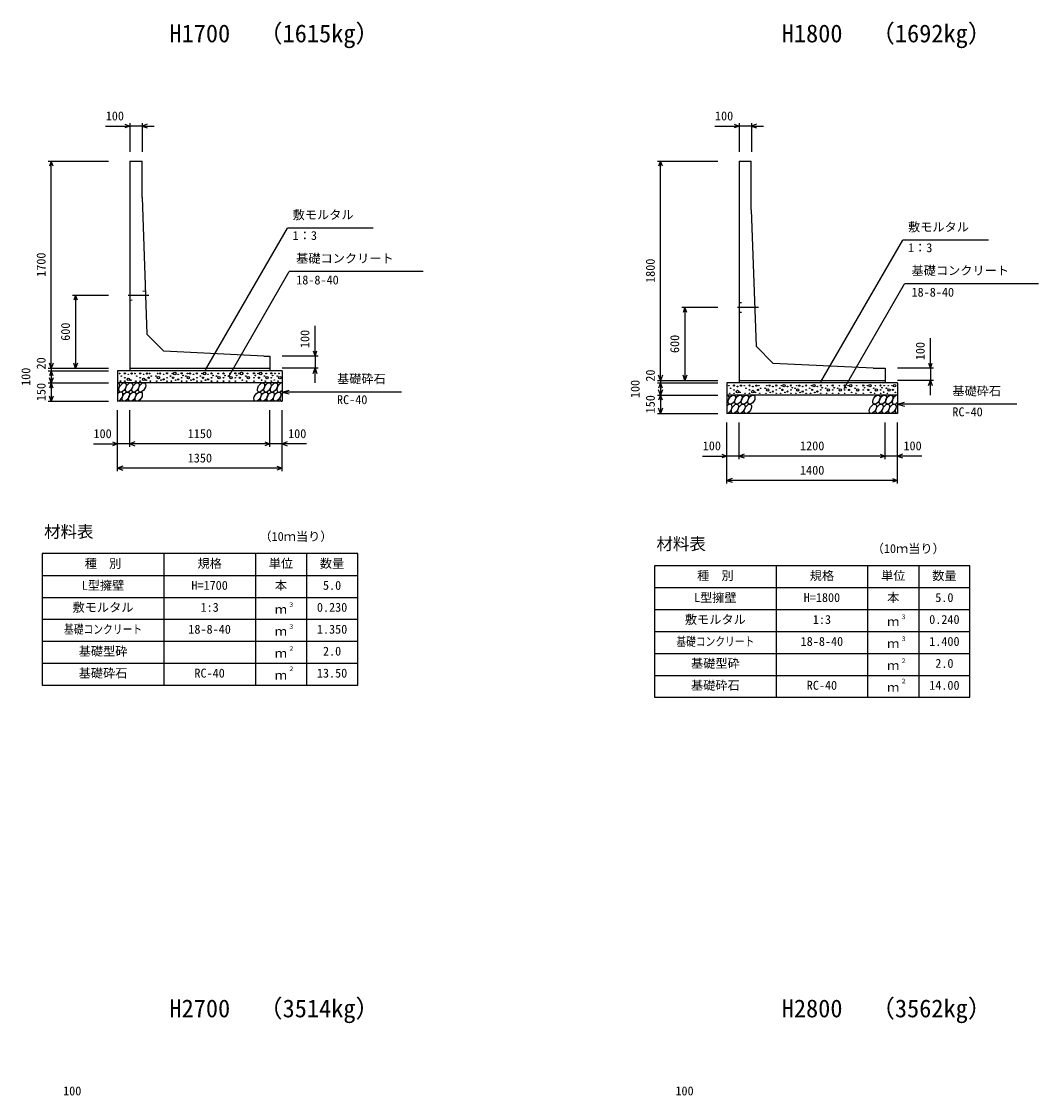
# Model space of a CAD drawing. Units: millimetres, scale not verified. Extents: x -67200 to 67200, y -23760 to 23760.
# Drawn here: x 19572 to 27919, y 27 to 8840 of the extents above; entities that cross this region are included whole.
import ezdxf
from ezdxf.enums import TextEntityAlignment as Align

# ---------------------------------------------------------------- set-up
doc = ezdxf.new("R2010")
doc.units = ezdxf.units.MM
doc.header["$LTSCALE"] = 80
doc.linetypes.add('CHAIN1', pattern=[8, 5, -1, 1, -1])
doc.linetypes.add('DOTTED', pattern=[1.75, 0.25, -1.5])
for name, color, linetype, lineweight in [('0-0_CENTER', 7, 'CHAIN1', 25), ('0-1_DIM', 7, 'Continuous', 25), ('0-3_HATCH', 6, 'Continuous', 25), ('0-4_HYO', 3, 'Continuous', 25), ('0-5_HYO2', 4, 'Continuous', 25), ('0-6_OUTLINE', 1, 'Continuous', 25), ('0-7_OUTLINE2', 4, 'DOTTED', 25), ('0-8_TXT', 7, 'Continuous', 25)]:
    doc.layers.add(name, color=color, linetype=linetype, lineweight=lineweight)
doc.styles.add('ＭＳ ゴシック', font='')
doc.styles.get('ＭＳ ゴシック').set_extended_font_data('MS Gothic')

msp = doc.modelspace()

# ---------------------------------------------------------------- linework, layer by layer
at = {"layer": '0-0_CENTER'}
for p, q in [((20448.38, 6594.21), (20617.93, 6594.21)), ((25448.42, 6494.21), (25621.5, 6494.21))]:
    msp.add_line(p, q, dxfattribs=at)
at = {"layer": '0-1_DIM'}
for p, q in [((20262.78, 7981.1), (20462.32, 7981.1)), ((20462.32, 8006.1), (20462.32, 7769.21)), ((20562.32, 7981.1), (20462.32, 7981.1)), ((20562.32, 8006.1), (20562.32, 7769.21)), ((20562.32, 7981.1), (20662.32, 7981.1)), ((25263.13, 7981.1), (25462.68, 7981.1)), ((25462.68, 8006.1), (25462.68, 7769.21)), ((25562.68, 7981.1), (25462.68, 7981.1)), ((25562.68, 8006.1), (25562.68, 7769.21)), ((25562.68, 7981.1), (25662.68, 7981.1)), ((19791.61, 7694.21), (20286.61, 7694.21)), ((19816.61, 5994.21), (19816.61, 7694.21)), ((24791.96, 7694.21), (25286.96, 7694.21)), ((24816.96, 5894.21), (24816.96, 7694.21)), ((21083.75, 5982.31), (21755.02, 7144.99)), ((22457.44, 7144.99), (21755.02, 7144.99)), ((26134.11, 5882.31), (26805.38, 7044.99)), ((27507.79, 7044.99), (26805.38, 7044.99)), ((21273.23, 5927.92), (21769.5, 6787.48)), ((22869.05, 6787.48), (21769.5, 6787.48)), ((26323.59, 5827.92), (26819.86, 6687.48)), ((27919.4, 6687.48), (26819.86, 6687.48)), ((19991.61, 6594.21), (20286.61, 6594.21)), ((20016.61, 6594.21), (20016.61, 5994.21)), ((24991.96, 6494.21), (25286.96, 6494.21)), ((25016.96, 6494.21), (25016.96, 5894.21)), ((21981.61, 6094.21), (21981.61, 6341.9)), ((27031.96, 5994.21), (27031.96, 6241.9)), ((22006.61, 6094.21), (21711.61, 6094.21)), ((21981.61, 6094.21), (21981.61, 5994.21)), ((19791.61, 5994.21), (20286.61, 5994.21)), ((19816.61, 5994.21), (19816.61, 5974.21)), ((22006.61, 5994.21), (21711.61, 5994.21)), ((21981.61, 5874.21), (21981.61, 5994.21)), ((27056.96, 5994.21), (26761.96, 5994.21)), ((27031.96, 5994.21), (27031.96, 5894.21)), ((19791.61, 5974.21), (20286.61, 5974.21)), ((19816.61, 5974.21), (19816.61, 5874.21)), ((19791.61, 5874.21), (20286.61, 5874.21)), ((19816.61, 5874.21), (19816.61, 5724.21)), ((24791.96, 5894.21), (25286.96, 5894.21)), ((24791.96, 5874.21), (25286.96, 5874.21)), ((24816.96, 5894.21), (24816.96, 5874.21)), ((24816.96, 5874.21), (24816.96, 5774.21)), ((27056.96, 5894.21), (26761.96, 5894.21)), ((27031.96, 5774.21), (27031.96, 5894.21)), ((21711.61, 5799.21), (21769.56, 5814.74)), ((22691.93, 5799.21), (21711.61, 5799.21)), ((21711.61, 5799.21), (21769.56, 5783.68)), ((24791.96, 5774.21), (25286.96, 5774.21)), ((24816.96, 5774.21), (24816.96, 5624.21)), ((19791.61, 5724.21), (20286.61, 5724.21)), ((20361.61, 5149.21), (20361.61, 5649.21)), ((20461.61, 5349.21), (20461.61, 5649.21)), ((21611.61, 5349.21), (21611.61, 5649.21)), ((21611.61, 5349.21), (21611.61, 5649.21)), ((21711.61, 5149.21), (21711.61, 5649.21)), ((26761.96, 5699.21), (26819.92, 5714.74)), ((27742.28, 5699.21), (26761.96, 5699.21)), ((26761.96, 5699.21), (26819.92, 5683.68)), ((24791.96, 5624.21), (25286.96, 5624.21)), ((25361.96, 5049.21), (25361.96, 5549.21)), ((25461.96, 5249.21), (25461.96, 5549.21)), ((26661.96, 5249.21), (26661.96, 5549.21)), ((26661.96, 5249.21), (26661.96, 5549.21)), ((26761.96, 5049.21), (26761.96, 5549.21)), ((20162.06, 5374.21), (20361.61, 5374.21)), ((20461.61, 5374.21), (20361.61, 5374.21)), ((21611.61, 5374.21), (20461.61, 5374.21)), ((21711.61, 5374.21), (21611.61, 5374.21)), ((21911.15, 5374.21), (21711.61, 5374.21)), ((25162.42, 5274.21), (25361.96, 5274.21)), ((25461.96, 5274.21), (25361.96, 5274.21)), ((26661.96, 5274.21), (25461.96, 5274.21)), ((26761.96, 5274.21), (26661.96, 5274.21)), ((26961.51, 5274.21), (26761.96, 5274.21)), ((21711.61, 5174.21), (20361.61, 5174.21)), ((26761.96, 5074.21), (25361.96, 5074.21))]:
    msp.add_line(p, q, dxfattribs=at)
for points in [[(20420.04, 7996.49), (20462.32, 7981.1), (20420.04, 7965.71)], [(20604.61, 7996.49), (20562.32, 7981.1), (20604.61, 7965.71)], [(25420.39, 7996.49), (25462.68, 7981.1), (25420.39, 7965.71)], [(25604.96, 7996.49), (25562.68, 7981.1), (25604.96, 7965.71)], [(19832, 7651.92), (19816.61, 7694.21), (19801.22, 7651.92)], [(24832.36, 7651.92), (24816.96, 7694.21), (24801.57, 7651.92)], [(20032, 6551.92), (20016.61, 6594.21), (20001.22, 6551.92)], [(25032.36, 6451.92), (25016.96, 6494.21), (25001.57, 6451.92)], [(21966.22, 6136.49), (21981.61, 6094.21), (21997, 6136.49)], [(19832, 6036.49), (19816.61, 5994.21), (19801.22, 6036.49)], [(20032, 6036.49), (20016.61, 5994.21), (20001.22, 6036.49)], [(21966.22, 5951.92), (21981.61, 5994.21), (21997, 5951.92)], [(27016.57, 6036.49), (27031.96, 5994.21), (27047.36, 6036.49)], [(19832, 5931.92), (19816.61, 5974.21), (19801.22, 5931.92)], [(19832, 5916.49), (19816.61, 5874.21), (19801.22, 5916.49)], [(24832.36, 5936.49), (24816.96, 5894.21), (24801.57, 5936.49)], [(25032.36, 5936.49), (25016.96, 5894.21), (25001.57, 5936.49)], [(19832, 5831.92), (19816.61, 5874.21), (19801.22, 5831.92)], [(24832.36, 5831.92), (24816.96, 5874.21), (24801.57, 5831.92)], [(24832.36, 5816.49), (24816.96, 5774.21), (24801.57, 5816.49)], [(27016.57, 5851.92), (27031.96, 5894.21), (27047.36, 5851.92)], [(19832, 5766.49), (19816.61, 5724.21), (19801.22, 5766.49)], [(24832.36, 5731.92), (24816.96, 5774.21), (24801.57, 5731.92)], [(24832.36, 5666.49), (24816.96, 5624.21), (24801.57, 5666.49)], [(20319.32, 5389.6), (20361.61, 5374.21), (20319.32, 5358.82)], [(20503.89, 5389.6), (20461.61, 5374.21), (20503.89, 5358.82)], [(21569.32, 5389.6), (21611.61, 5374.21), (21569.32, 5358.82)], [(21753.89, 5389.6), (21711.61, 5374.21), (21753.89, 5358.82)], [(25319.68, 5289.6), (25361.96, 5274.21), (25319.68, 5258.82)], [(25504.25, 5289.6), (25461.96, 5274.21), (25504.25, 5258.82)], [(26619.68, 5289.6), (26661.96, 5274.21), (26619.68, 5258.82)], [(26804.25, 5289.6), (26761.96, 5274.21), (26804.25, 5258.82)], [(20403.89, 5189.6), (20361.61, 5174.21), (20403.89, 5158.82)], [(21669.32, 5189.6), (21711.61, 5174.21), (21669.32, 5158.82)], [(25404.25, 5089.6), (25361.96, 5074.21), (25404.25, 5058.82)], [(26719.68, 5089.6), (26761.96, 5074.21), (26719.68, 5058.82)]]:
    msp.add_lwpolyline(points, dxfattribs=at)
at = {"layer": '0-3_HATCH'}
for centre, radius in [((20377.58, 5951.38), 2.5), ((20391.59, 5930.37), 2.5), ((20420.47, 5952.26), 5), ((20420.47, 5916.37), 2.5), ((20448.51, 5903.23), 10), ((20448.51, 5944.38), 2.5), ((20476.54, 5951.38), 5), ((20503.68, 5951.38), 2.5), ((20517.7, 5930.37), 2.5), ((20546.57, 5952.26), 5), ((20546.57, 5916.37), 2.5), ((20574.61, 5903.23), 10), ((20574.61, 5944.38), 2.5), ((20602.65, 5951.38), 5), ((20616.67, 5916.37), 5), ((20623.68, 5951.38), 2.5), ((20637.7, 5930.37), 2.5), ((20675.52, 5930.37), 2.5), ((20696.55, 5916.37), 10), ((20689.53, 5951.38), 2.5), ((20710.57, 5951.38), 5), ((20738.6, 5903.23), 5), ((20738.6, 5944.38), 2.5), ((20766.64, 5952.26), 5), ((20766.64, 5916.37), 2.5), ((20795.52, 5930.37), 2.5), ((20809.53, 5951.38), 2.5), ((20816.55, 5916.37), 5), ((20830.57, 5951.38), 10), ((20858.6, 5903.23), 5), ((20858.6, 5944.38), 2.5), ((20886.64, 5952.26), 5), ((20886.64, 5916.37), 2.5), ((20897.98, 5934.69), 2.5), ((20920.74, 5930.37), 2.5), ((20941.77, 5916.37), 10), ((20934.76, 5951.38), 2.5), ((20955.79, 5951.38), 5), ((20983.83, 5903.23), 5), ((20983.83, 5944.38), 2.5), ((21011.87, 5952.26), 5), ((21011.87, 5916.37), 2.5), ((21040.74, 5930.37), 2.5), ((21054.76, 5951.38), 2.5), ((21061.77, 5916.37), 5), ((21075.79, 5951.38), 10), ((21103.83, 5903.23), 5), ((21103.83, 5944.38), 2.5), ((21131.87, 5952.26), 5), ((21131.87, 5916.37), 2.5), ((21143.2, 5934.69), 2.5), ((21172.66, 5930.37), 2.5), ((21193.69, 5916.37), 10), ((21186.68, 5951.38), 2.5), ((21230.3, 5952.26), 5), ((21230.3, 5916.37), 2.5), ((21241.64, 5934.69), 2.5), ((21271.1, 5930.37), 2.5), ((21292.13, 5916.37), 10), ((21285.12, 5951.38), 2.5), ((21327.3, 5952.26), 5), ((21327.3, 5916.37), 2.5), ((21338.64, 5934.69), 2.5), ((21356.99, 5951.38), 2.5), ((21364.01, 5916.37), 5), ((21378.03, 5951.38), 10), ((21413.37, 5930.37), 2.5), ((21434.4, 5916.37), 10), ((21427.39, 5951.38), 2.5), ((21480.69, 5952.26), 5), ((21480.69, 5916.37), 2.5), ((21492.03, 5934.69), 2.5), ((21514.65, 5951.38), 2.5), ((21521.67, 5916.37), 5), ((21535.69, 5951.38), 10), ((21566.35, 5930.37), 2.5), ((21587.38, 5916.37), 10), ((21580.37, 5951.38), 2.5), ((21622.54, 5952.26), 5), ((21622.54, 5916.37), 2.5), ((21633.88, 5934.69), 2.5), ((21652.24, 5951.38), 2.5), ((21671.48, 5930.37), 2.5), ((21692.51, 5916.37), 10), ((21685.49, 5951.38), 2.5), ((20384.58, 5888.35), 2.5), ((20420.47, 5888.35), 2.5), ((20469.54, 5896.23), 2.5), ((20510.69, 5888.35), 2.5), ((20546.57, 5888.35), 2.5), ((20595.64, 5896.23), 2.5), ((20630.69, 5888.35), 2.5), ((20682.53, 5888.35), 2.5), ((20717.57, 5896.23), 2.5), ((20766.64, 5888.35), 2.5), ((20802.53, 5888.35), 2.5), ((20837.57, 5896.23), 2.5), ((20886.64, 5888.35), 2.5), ((20927.75, 5888.35), 2.5), ((20962.8, 5896.23), 2.5), ((21011.87, 5888.35), 2.5), ((21047.75, 5888.35), 2.5), ((21082.8, 5896.23), 2.5), ((21131.87, 5888.35), 2.5), ((21179.67, 5888.35), 2.5), ((21230.3, 5888.35), 2.5), ((21278.11, 5888.35), 2.5), ((21327.3, 5888.35), 2.5), ((21385.03, 5896.23), 2.5), ((21420.38, 5888.35), 2.5), ((21480.69, 5888.35), 2.5), ((21542.69, 5896.23), 2.5), ((21573.36, 5888.35), 2.5), ((21622.54, 5888.35), 2.5), ((21647.2, 5898.02), 2.5), ((21678.49, 5888.35), 2.5), ((25377.93, 5851.38), 2.5), ((25391.95, 5830.37), 2.5), ((25420.83, 5852.26), 5), ((25420.83, 5816.37), 2.5), ((25448.87, 5844.38), 2.5), ((25476.9, 5851.38), 5), ((25504.04, 5851.38), 2.5), ((25518.06, 5830.37), 2.5), ((25546.93, 5852.26), 5), ((25546.93, 5816.37), 2.5), ((25574.97, 5844.38), 2.5), ((25603.01, 5851.38), 5), ((25617.03, 5816.37), 5), ((25624.04, 5851.38), 2.5), ((25638.06, 5830.37), 2.5), ((25675.87, 5830.37), 2.5), ((25696.9, 5816.37), 10), ((25689.89, 5851.38), 2.5), ((25710.92, 5851.38), 5), ((25738.96, 5844.38), 2.5), ((25767, 5852.26), 5), ((25767, 5816.37), 2.5), ((25795.87, 5830.37), 2.5), ((25809.89, 5851.38), 2.5), ((25816.9, 5816.37), 5), ((25830.92, 5851.38), 10), ((25858.96, 5844.38), 2.5), ((25887, 5852.26), 5), ((25887, 5816.37), 2.5), ((25898.34, 5834.69), 2.5), ((25921.1, 5830.37), 2.5), ((25942.13, 5816.37), 10), ((25935.12, 5851.38), 2.5), ((25956.15, 5851.38), 5), ((25984.18, 5844.38), 2.5), ((26012.22, 5852.26), 5), ((26012.22, 5816.37), 2.5), ((26041.1, 5830.37), 2.5), ((26055.12, 5851.38), 2.5), ((26062.13, 5816.37), 5), ((26076.15, 5851.38), 10), ((26104.18, 5844.38), 2.5), ((26132.22, 5852.26), 5), ((26132.22, 5816.37), 2.5), ((26143.56, 5834.69), 2.5), ((26173.02, 5830.37), 2.5), ((26194.05, 5816.37), 10), ((26187.04, 5851.38), 2.5), ((26230.66, 5852.26), 5), ((26230.66, 5816.37), 2.5), ((26242, 5834.69), 2.5), ((26271.46, 5830.37), 2.5), ((26292.49, 5816.37), 10), ((26285.48, 5851.38), 2.5), ((26327.65, 5852.26), 5), ((26327.65, 5816.37), 2.5), ((26338.99, 5834.69), 2.5), ((26357.35, 5851.38), 2.5), ((26364.36, 5816.37), 5), ((26378.38, 5851.38), 10), ((26413.73, 5830.37), 2.5), ((26434.76, 5816.37), 10), ((26427.75, 5851.38), 2.5), ((26481.04, 5852.26), 5), ((26481.04, 5816.37), 2.5), ((26492.38, 5834.69), 2.5), ((26515.01, 5851.38), 2.5), ((26522.02, 5816.37), 5), ((26536.04, 5851.38), 10), ((26566.71, 5830.37), 2.5), ((26587.74, 5816.37), 10), ((26580.73, 5851.38), 2.5), ((26622.9, 5852.26), 5), ((26622.9, 5816.37), 2.5), ((26634.24, 5834.69), 2.5), ((26652.6, 5851.38), 2.5), ((26671.83, 5830.37), 2.5), ((26692.86, 5816.37), 10), ((26685.85, 5851.38), 2.5), ((26716.64, 5851.38), 2.5), ((26723.65, 5816.37), 5), ((26737.67, 5851.38), 10), ((25384.94, 5788.35), 2.5), ((25420.83, 5788.35), 2.5), ((25448.87, 5803.23), 10), ((25469.89, 5796.23), 2.5), ((25511.05, 5788.35), 2.5), ((25546.93, 5788.35), 2.5), ((25574.97, 5803.23), 10), ((25596, 5796.23), 2.5), ((25631.05, 5788.35), 2.5), ((25682.88, 5788.35), 2.5), ((25717.93, 5796.23), 2.5), ((25738.96, 5803.23), 5), ((25767, 5788.35), 2.5), ((25802.88, 5788.35), 2.5), ((25837.93, 5796.23), 2.5), ((25858.96, 5803.23), 5), ((25887, 5788.35), 2.5), ((25928.11, 5788.35), 2.5), ((25963.15, 5796.23), 2.5), ((25984.18, 5803.23), 5), ((26012.22, 5788.35), 2.5), ((26048.11, 5788.35), 2.5), ((26083.15, 5796.23), 2.5), ((26104.18, 5803.23), 5), ((26132.22, 5788.35), 2.5), ((26180.03, 5788.35), 2.5), ((26230.66, 5788.35), 2.5), ((26278.47, 5788.35), 2.5), ((26327.65, 5788.35), 2.5), ((26385.39, 5796.23), 2.5), ((26420.74, 5788.35), 2.5), ((26481.04, 5788.35), 2.5), ((26543.05, 5796.23), 2.5), ((26573.72, 5788.35), 2.5), ((26622.9, 5788.35), 2.5), ((26647.56, 5798.02), 2.5), ((26678.84, 5788.35), 2.5), ((26744.68, 5796.23), 2.5)]:
    msp.add_circle(centre, radius, dxfattribs=at)
for centre, start_param, end_param in [((20349.24, 5836.7), 4.385593, 6.6745444), ((21697.75, 5836.7), 0.3357715, 4.4411806), ((20374.56, 5761.71), 3.5111464, 7.548991), ((21723.07, 5761.71), 1.2110787, 3.5658734), ((25349.6, 5736.7), 4.385593, 6.6745444), ((26748.11, 5736.7), 0.3357715, 4.4411806), ((25374.92, 5661.71), 3.5111464, 7.548991), ((26773.43, 5661.71), 1.2110787, 3.5658734)]:
    msp.add_ellipse(centre, major_axis=(21.81, 35.31), ratio=0.5792, start_param=start_param, end_param=end_param, dxfattribs=at)
for centre in [(20402.45, 5836.7), (20455.66, 5836.7), (20508.87, 5836.7), (20562.08, 5836.7), (21538.12, 5836.7), (21591.33, 5836.7), (21644.54, 5836.7), (20427.77, 5761.71), (20480.98, 5761.71), (20534.19, 5761.71), (21510.23, 5761.71), (21563.44, 5761.71), (21616.65, 5761.71), (21669.86, 5761.71), (25402.81, 5736.7), (25456.02, 5736.7), (25509.23, 5736.7), (25562.43, 5736.7), (26588.48, 5736.7), (26641.69, 5736.7), (26694.9, 5736.7), (25428.13, 5661.71), (25481.34, 5661.71), (25534.55, 5661.71), (26560.59, 5661.71), (26613.8, 5661.71), (26667.01, 5661.71), (26720.22, 5661.71)]:
    msp.add_ellipse(centre, major_axis=(21.81, 35.31), ratio=0.5792, dxfattribs=at)
at = {"layer": '0-4_HYO'}
for p, q in [((20741.61, 4474.21), (20741.61, 3394.21)), ((21491.61, 4474.21), (21491.61, 3394.21)), ((21911.61, 4474.21), (21911.61, 3394.21)), ((25766.96, 4374.21), (25766.96, 3294.21)), ((26516.96, 4374.21), (26516.96, 3294.21)), ((26936.96, 4374.21), (26936.96, 3294.21)), ((19741.61, 4294.21), (22331.61, 4294.21)), ((24766.96, 4194.21), (27356.96, 4194.21))]:
    msp.add_line(p, q, dxfattribs=at)
for points in [[(19741.61, 3394.21), (22331.61, 3394.21), (22331.61, 4474.21), (19741.61, 4474.21)], [(24766.96, 3294.21), (27356.96, 3294.21), (27356.96, 4374.21), (24766.96, 4374.21)]]:
    msp.add_lwpolyline(points, close=True, dxfattribs=at)
at = {"layer": '0-5_HYO2'}
for p, q in [((19741.61, 4114.21), (22331.61, 4114.21)), ((24766.96, 4014.21), (27356.96, 4014.21)), ((19741.61, 3934.21), (22331.61, 3934.21)), ((24766.96, 3834.21), (27356.96, 3834.21)), ((19741.61, 3754.21), (22331.61, 3754.21)), ((24766.96, 3654.21), (27356.96, 3654.21)), ((19741.61, 3574.21), (22331.61, 3574.21)), ((24766.96, 3474.21), (27356.96, 3474.21))]:
    msp.add_line(p, q, dxfattribs=at)
at = {"layer": '0-6_OUTLINE'}
for p, q in [((20461.61, 7694.21), (20561.61, 7694.21)), ((20461.61, 7694.21), (20461.61, 5974.21)), ((20561.61, 7394.21), (20561.61, 7694.21)), ((25461.96, 7694.21), (25561.96, 7694.21)), ((25461.96, 7694.21), (25461.96, 5874.21)), ((25561.96, 7294.21), (25561.96, 7694.21)), ((20561.61, 7394.21), (20601.61, 6274.21)), ((25561.96, 7294.21), (25601.96, 6174.21)), ((21561.61, 6094.21), (21611.61, 6094.21)), ((21611.61, 6094.21), (21611.61, 5974.21)), ((20461.61, 5994.21), (21611.61, 5994.21)), ((26561.96, 5994.21), (26661.96, 5994.21)), ((26661.96, 5994.21), (26661.96, 5874.21)), ((21711.61, 5974.21), (21711.61, 5724.21)), ((21711.61, 5874.21), (20361.61, 5874.21)), ((25461.96, 5894.21), (26661.96, 5894.21)), ((26761.96, 5874.21), (26761.96, 5624.21)), ((26761.96, 5774.21), (25361.96, 5774.21)), ((21711.61, 5724.21), (20361.61, 5724.21)), ((26761.96, 5624.21), (25361.96, 5624.21))]:
    msp.add_line(p, q, dxfattribs=at)
for points in [[(21561.61, 6094.21), (20741.61, 6134.21), (20601.61, 6274.21)], [(26561.96, 5994.21), (25741.96, 6034.21), (25601.96, 6174.21)], [(21711.61, 5974.21), (20361.61, 5974.21), (20361.61, 5724.21)], [(26761.96, 5874.21), (25361.96, 5874.21), (25361.96, 5624.21)]]:
    msp.add_lwpolyline(points, dxfattribs=at)
at = {"layer": '0-7_OUTLINE2'}
for p, q in [((20589.11, 6624.21), (20461.61, 6634.21)), ((20461.61, 6554.21), (20591.25, 6564.21)), ((25461.96, 6534.21), (25589.46, 6524.21)), ((25461.96, 6454.21), (25591.61, 6464.21))]:
    msp.add_line(p, q, dxfattribs=at)

# ---------------------------------------------------------------- texts
at = {"layer": '0-1_DIM', "style": 'ＭＳ ゴシック'}
for s, p in [('100', (20263.68, 8006.1)), ('100', (25264.04, 8006.1)), ('敷モルタル', (21797.87, 7194.99)), ('敷モルタル', (26848.23, 7094.99)), ('1：3', (21797.87, 7024.87)), ('1：3', (26848.23, 6924.87)), ('基礎コンクリート', (21826.76, 6837.48)), ('基礎コンクリート', (26877.12, 6737.48)), ('18-8-40', (21826.76, 6659.85)), ('18-8-40', (26877.12, 6559.85)), ('基礎砕石', (22161.86, 5849.21)), ('基礎砕石', (27212.22, 5749.21)), ('RC-40', (22161.86, 5677.83)), ('RC-40', (27212.22, 5577.83)), ('100', (20162.97, 5399.21)), ('1150', (20936.61, 5399.21)), ('100', (21760.25, 5399.21)), ('100', (25163.32, 5299.21)), ('1200', (25961.96, 5299.21)), ('100', (26810.6, 5299.21)), ('1350', (20936.61, 5199.21)), ('1400', (25961.96, 5099.21)), ('100', (19913.68, 6.1)), ('100', (24939.04, 6.1))]:
    msp.add_text(s, height=73.31, dxfattribs=at).set_placement(p, align=Align.BOTTOM_LEFT)
for s, p in [('1700', (19791.61, 6744.21)), ('1800', (24791.96, 6694.21)), ('600', (19991.61, 6219.21)), ('100', (21956.61, 6159.85)), ('600', (24991.96, 6119.21)), ('100', (27006.96, 6059.85)), ('100', (19666.61, 5849.21)), ('20', (19791.61, 5984.27)), ('20', (24791.96, 5884.27)), ('150', (19791.61, 5724.21)), ('100', (24666.96, 5749.21)), ('150', (24791.96, 5624.21))]:
    msp.add_text(s, height=73.31, rotation=90, dxfattribs=at).set_placement(p, align=Align.BOTTOM_LEFT)
at = {"layer": '0-8_TXT', "style": 'ＭＳ ゴシック'}
for s, height, p in [('H1700', 146.6, (20786.61, 8624.45)), ('（1615kg）', 146.6, (21515.22, 8624.45)), ('H1800', 146.6, (25811.96, 8624.45)), ('（1692kg）', 146.6, (26540.58, 8624.45)), ('材料表', 98.97, (19758.27, 4574.21)), ('（10ｍ当り）', 73.31, (21524.94, 4555.87)), ('材料表', 98.97, (24783.63, 4474.21)), ('（10ｍ当り）', 73.31, (26550.3, 4455.87)), ('種\u3000別', 73.31, (20091.61, 4334.21)), ('規格', 73.31, (21016.61, 4334.21)), ('単位', 73.31, (21601.61, 4334.21)), ('数量', 73.31, (22021.61, 4334.21)), ('種\u3000別', 73.31, (25116.96, 4234.21)), ('規格', 73.31, (26041.96, 4234.21)), ('単位', 73.31, (26626.96, 4234.21)), ('数量', 73.31, (27046.96, 4234.21)), ('L型擁壁', 73.31, (20066.61, 4154.21)), ('H=1700', 73.31, (20966.61, 4154.21)), ('本', 73.31, (21651.61, 4154.21)), ('5.0', 73.31, (22046.61, 4154.21)), ('L型擁壁', 73.31, (25091.96, 4054.21)), ('H=1800', 73.31, (25991.96, 4054.21)), ('本', 73.31, (26676.96, 4054.21)), ('5.0', 73.31, (27071.96, 4054.21)), ('敷モルタル', 73.31, (19991.61, 3974.21)), ('1:3', 73.31, (21041.61, 3974.21)), ('３', 36.66, (21760.84, 4024.82)), ('0.230', 73.31, (21996.61, 3974.21)), ('ｍ', 73.31, (21651.61, 3957.54)), ('敷モルタル', 73.31, (25016.96, 3874.21)), ('1:3', 73.31, (26066.96, 3874.21)), ('３', 36.66, (26786.2, 3924.82)), ('0.240', 73.31, (27021.96, 3874.21)), ('18-8-40', 73.31, (20941.61, 3794.21)), ('３', 36.66, (21760.84, 3844.82)), ('1.350', 73.31, (21996.61, 3794.21)), ('ｍ', 73.31, (26676.96, 3857.54)), ('ｍ', 73.31, (21651.61, 3777.54)), ('３', 36.66, (26786.2, 3744.82)), ('基礎型砕', 73.31, (20041.61, 3614.21)), ('２', 36.66, (21760.84, 3664.82)), ('2.0', 73.31, (22046.61, 3614.21)), ('18-8-40', 73.31, (25966.96, 3694.21)), ('ｍ', 73.31, (26676.96, 3677.54)), ('1.400', 73.31, (27021.96, 3694.21)), ('ｍ', 73.31, (21651.61, 3597.54)), ('基礎型砕', 73.31, (25066.96, 3514.21)), ('基礎砕石', 73.31, (20041.61, 3434.21)), ('RC-40', 73.31, (20991.61, 3434.21)), ('２', 36.66, (21760.84, 3498.15)), ('13.50', 73.31, (21996.61, 3434.21)), ('ｍ', 73.31, (26676.96, 3497.54)), ('２', 36.66, (26786.2, 3564.82)), ('2.0', 73.31, (27071.96, 3514.21)), ('ｍ', 73.31, (21651.61, 3417.54)), ('基礎砕石', 73.31, (25066.96, 3334.21)), ('２', 36.66, (26786.2, 3398.15)), ('RC-40', 73.31, (26016.96, 3334.21)), ('ｍ', 73.31, (26676.96, 3317.54)), ('14.00', 73.31, (27021.96, 3334.21)), ('H2700', 146.6, (20786.61, 624.45)), ('（3514kg）', 146.6, (21515.22, 624.45)), ('H2800', 146.6, (25811.96, 624.45)), ('（3562kg）', 146.6, (26540.58, 624.45))]:
    msp.add_text(s, height=height, dxfattribs=at).set_placement(p, align=Align.BOTTOM_LEFT)
at = {"layer": '0-8_TXT', "style": 'ＭＳ ゴシック', "width": 0.8}
for p in [(19921.61, 3794.21), (24946.96, 3694.21)]:
    msp.add_text('基礎コンクリート', height=73.31, dxfattribs=at).set_placement(p, align=Align.BOTTOM_LEFT)

doc.saveas('drawing.dxf')
